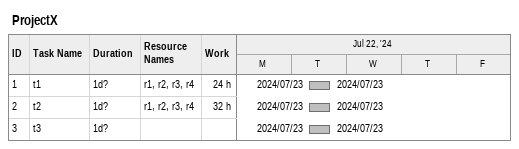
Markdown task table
ProjectX

| ID | Task | Duration | Start | Finish | Resources | Work (h) |
|---|---|---|---|---|---|---|
| 1 | t1 | 1d? | 2024-07-23 | 2024-07-23 | r1, r2, r3, r4 | 24 |
| 2 | t2 | 1d? | 2024-07-23 | 2024-07-23 | r1, r2, r3, r4 | 32 |
| 3 | t3 | 1d? | 2024-07-23 | 2024-07-23 |  |  |
